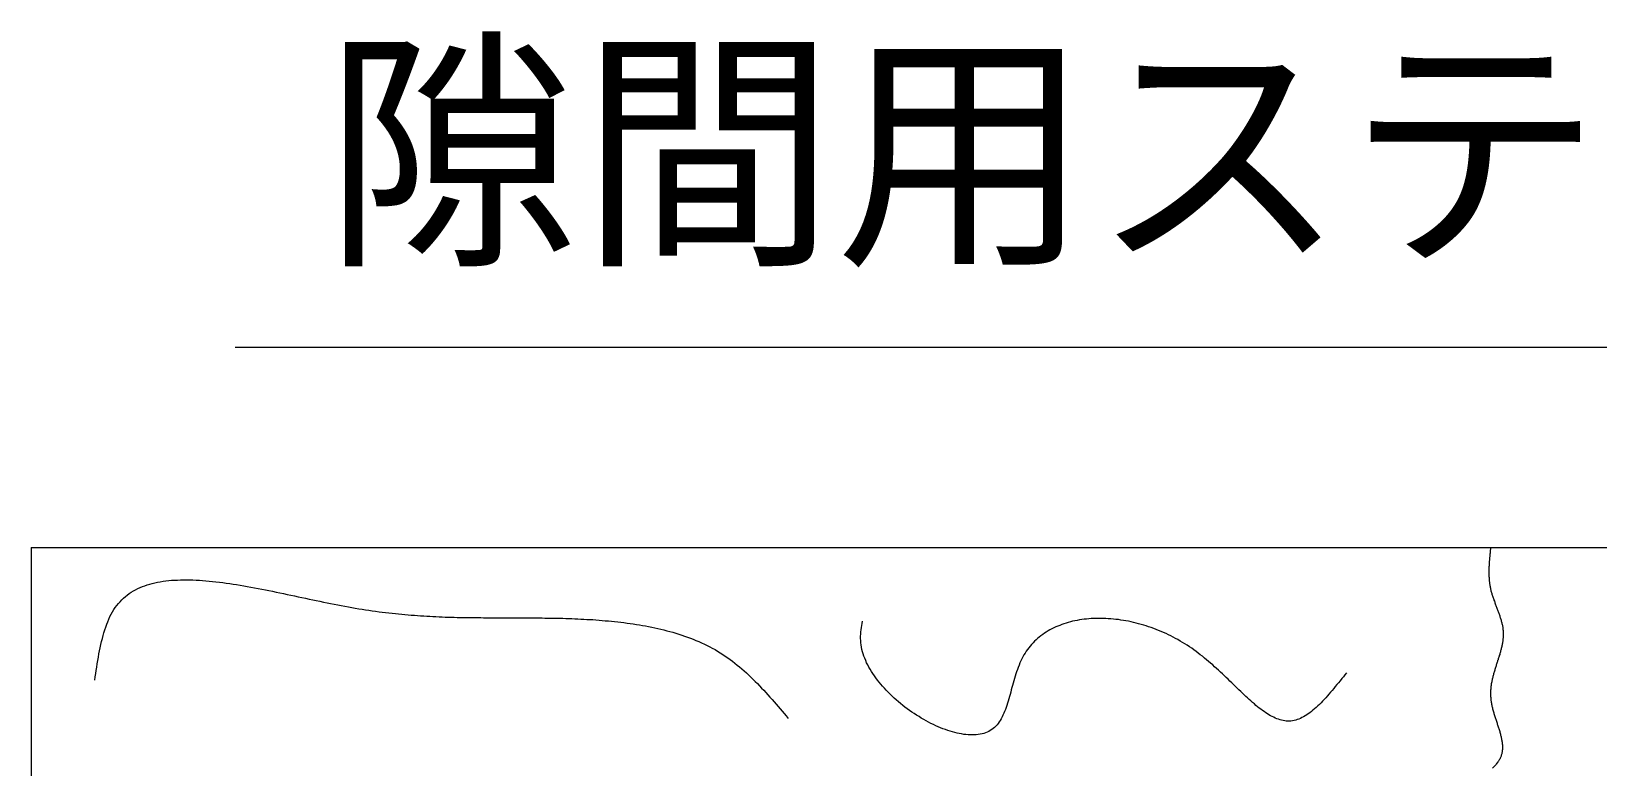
# Model space of a CAD drawing. Extents: x 443 to 1217, y -1921 to -677.
# Drawn here: x 655.26 to 676.18, y -745.69 to -735.86 of the extents above; entities that cross this region are included whole.
import ezdxf
from ezdxf.enums import TextEntityAlignment as Align

# ---------------------------------------------------------------- set-up
doc = ezdxf.new("R2010")
doc.units = 0
doc.header["$MEASUREMENT"] = 0
doc.layers.get('0').update_dxf_attribs({"linetype": 'CONTINUOUS'})
doc.layers.add('1', color=7, linetype='CONTINUOUS')
doc.layers.add('10', color=7, linetype='CONTINUOUS')
doc.styles.add('ｽﾀｲﾙ2', font='MS PGothic.ttf')

msp = doc.modelspace()

# ---------------------------------------------------------------- linework, layer by layer
at = {"color": 7, "linetype": 'Continuous'}
msp.add_line((695.953, -740.084), (657.975, -740.084), dxfattribs=at)
at = {"layer": '1', "color": 2, "linetype": 'Continuous'}
for q in [(655.256, -761.303), (718.33, -742.752)]:
    msp.add_line((655.256, -742.752), q, dxfattribs=at)
at = {"layer": '1', "color": 7}
for p, q in [((674.722, -742.885), (674.72, -742.897)), ((674.723, -742.873), (674.722, -742.885)), ((674.724, -742.861), (674.723, -742.873)), ((674.725, -742.849), (674.724, -742.861)), ((674.726, -742.837), (674.725, -742.849)), ((674.727, -742.825), (674.726, -742.837)), ((674.728, -742.813), (674.727, -742.825)), ((674.73, -742.8), (674.728, -742.813)), ((674.731, -742.788), (674.73, -742.8)), ((674.732, -742.776), (674.731, -742.788)), ((674.734, -742.764), (674.732, -742.776)), ((674.735, -742.752), (674.734, -742.764)), ((674.713, -743.018), (674.712, -743.03)), ((674.712, -743.03), (674.712, -743.042)), ((674.712, -743.042), (674.712, -743.054)), ((674.712, -743.054), (674.712, -743.066)), ((674.712, -743.066), (674.712, -743.078)), ((674.712, -743.078), (674.712, -743.09)), ((674.712, -743.09), (674.712, -743.102)), ((674.714, -742.994), (674.713, -743.006)), ((674.713, -743.006), (674.713, -743.018)), ((674.715, -742.97), (674.714, -742.982)), ((674.714, -742.982), (674.714, -742.994)), ((674.716, -742.946), (674.715, -742.958)), ((674.715, -742.958), (674.715, -742.97)), ((674.717, -742.934), (674.716, -742.946)), ((674.718, -742.922), (674.717, -742.934)), ((674.719, -742.909), (674.718, -742.922)), ((674.72, -742.897), (674.719, -742.909)), ((656.648, -743.314), (656.677, -743.299)), ((656.677, -743.299), (656.708, -743.285)), ((656.708, -743.285), (656.739, -743.272)), ((656.739, -743.272), (656.771, -743.26)), ((656.771, -743.26), (656.804, -743.249)), ((656.804, -743.249), (656.838, -743.238)), ((656.838, -743.238), (656.871, -743.23)), ((656.871, -743.23), (656.906, -743.221)), ((656.906, -743.221), (656.942, -743.213)), ((656.942, -743.213), (656.978, -743.207)), ((656.978, -743.207), (657.015, -743.201)), ((657.015, -743.201), (657.052, -743.196)), ((657.052, -743.196), (657.09, -743.191)), ((657.09, -743.191), (657.128, -743.188)), ((657.128, -743.188), (657.168, -743.185)), ((657.168, -743.185), (657.208, -743.184)), ((657.208, -743.184), (657.247, -743.182)), ((657.247, -743.182), (657.289, -743.182)), ((657.289, -743.182), (657.33, -743.182)), ((657.33, -743.182), (657.372, -743.182)), ((657.372, -743.182), (657.414, -743.183)), ((657.414, -743.183), (657.457, -743.185)), ((657.457, -743.185), (657.499, -743.187)), ((657.499, -743.187), (657.543, -743.19)), ((657.543, -743.19), (657.587, -743.194)), ((657.587, -743.194), (657.631, -743.198)), ((657.631, -743.198), (657.676, -743.202)), ((657.676, -743.202), (657.72, -743.207)), ((657.72, -743.207), (657.766, -743.212)), ((657.766, -743.212), (657.812, -743.219)), ((657.812, -743.219), (657.858, -743.224)), ((657.858, -743.224), (657.904, -743.232)), ((657.904, -743.232), (657.95, -743.238)), ((657.95, -743.238), (657.997, -743.246)), ((657.997, -743.246), (658.045, -743.254)), ((658.045, -743.254), (658.092, -743.261)), ((658.092, -743.261), (658.139, -743.27)), ((658.139, -743.27), (658.187, -743.279)), ((658.187, -743.279), (658.235, -743.287)), ((658.235, -743.287), (658.283, -743.297)), ((658.283, -743.297), (658.331, -743.306)), ((658.331, -743.306), (658.38, -743.316)), ((674.712, -743.102), (674.712, -743.114)), ((674.712, -743.114), (674.713, -743.126)), ((674.713, -743.126), (674.713, -743.138)), ((674.713, -743.138), (674.714, -743.15)), ((674.714, -743.15), (674.714, -743.162)), ((674.714, -743.162), (674.715, -743.174)), ((674.715, -743.174), (674.716, -743.186)), ((674.716, -743.186), (674.717, -743.198)), ((674.717, -743.198), (674.718, -743.21)), ((674.718, -743.21), (674.72, -743.222)), ((674.72, -743.222), (674.722, -743.234)), ((674.722, -743.234), (674.724, -743.245)), ((674.724, -743.245), (674.725, -743.257)), ((674.725, -743.257), (674.727, -743.269)), ((674.727, -743.269), (674.729, -743.281)), ((674.729, -743.281), (674.732, -743.293)), ((674.732, -743.293), (674.735, -743.304)), ((674.735, -743.304), (674.737, -743.316)), ((656.397, -743.523), (656.418, -743.497)), ((656.418, -743.497), (656.44, -743.473)), ((656.44, -743.473), (656.463, -743.449)), ((656.463, -743.449), (656.487, -743.426)), ((656.487, -743.426), (656.512, -743.405)), ((656.512, -743.405), (656.537, -743.384)), ((656.537, -743.384), (656.564, -743.365)), ((656.564, -743.365), (656.591, -743.347)), ((656.591, -743.347), (656.618, -743.33)), ((656.618, -743.33), (656.648, -743.314)), ((658.38, -743.316), (658.428, -743.326)), ((658.428, -743.326), (658.477, -743.335)), ((658.477, -743.335), (658.525, -743.345)), ((658.525, -743.345), (658.574, -743.355)), ((658.574, -743.355), (658.622, -743.366)), ((658.622, -743.366), (658.671, -743.376)), ((658.671, -743.376), (658.72, -743.387)), ((658.72, -743.387), (658.769, -743.396)), ((658.769, -743.396), (658.817, -743.407)), ((658.817, -743.407), (658.866, -743.417)), ((658.866, -743.417), (658.915, -743.428)), ((658.915, -743.428), (658.963, -743.438)), ((658.963, -743.438), (659.012, -743.449)), ((659.012, -743.449), (659.06, -743.458)), ((659.06, -743.458), (659.108, -743.468)), ((659.108, -743.468), (659.156, -743.479)), ((659.156, -743.479), (659.204, -743.489)), ((659.204, -743.489), (659.251, -743.498)), ((659.251, -743.498), (659.299, -743.508)), ((659.299, -743.508), (659.347, -743.517)), ((659.347, -743.517), (659.394, -743.526)), ((674.737, -743.316), (674.74, -743.328)), ((674.74, -743.328), (674.743, -743.34)), ((674.743, -743.34), (674.747, -743.351)), ((674.747, -743.351), (674.75, -743.363)), ((674.75, -743.363), (674.753, -743.375)), ((674.753, -743.375), (674.756, -743.387)), ((674.756, -743.387), (674.761, -743.397)), ((674.761, -743.397), (674.764, -743.409)), ((674.764, -743.409), (674.768, -743.421)), ((674.768, -743.421), (674.772, -743.432)), ((674.772, -743.432), (674.776, -743.444)), ((674.776, -743.444), (674.78, -743.455)), ((674.78, -743.455), (674.785, -743.467)), ((674.785, -743.467), (674.789, -743.479)), ((674.789, -743.479), (674.792, -743.49)), ((674.792, -743.49), (674.797, -743.502)), ((674.797, -743.502), (674.801, -743.513)), ((674.801, -743.513), (674.805, -743.525)), ((656.276, -743.74), (656.29, -743.705)), ((656.29, -743.705), (656.306, -743.672)), ((656.306, -743.672), (656.322, -743.639)), ((656.322, -743.639), (656.339, -743.609)), ((656.339, -743.609), (656.358, -743.579)), ((656.358, -743.579), (656.377, -743.55)), ((656.377, -743.55), (656.397, -743.523)), ((659.394, -743.526), (659.441, -743.535)), ((659.441, -743.535), (659.488, -743.543)), ((659.488, -743.543), (659.534, -743.551)), ((659.534, -743.551), (659.581, -743.56)), ((659.581, -743.56), (659.626, -743.567)), ((659.626, -743.567), (659.672, -743.574)), ((659.672, -743.574), (659.717, -743.582)), ((659.717, -743.582), (659.763, -743.588)), ((659.763, -743.588), (659.807, -743.595)), ((659.807, -743.595), (659.852, -743.6)), ((659.852, -743.6), (659.897, -743.607)), ((659.897, -743.607), (659.94, -743.612)), ((659.94, -743.612), (659.984, -743.618)), ((659.984, -743.618), (660.027, -743.622)), ((660.027, -743.622), (660.071, -743.627)), ((660.071, -743.627), (660.115, -743.632)), ((660.115, -743.632), (660.157, -743.636)), ((660.157, -743.636), (660.2, -743.64)), ((660.2, -743.64), (660.242, -743.644)), ((660.242, -743.644), (660.285, -743.648)), ((660.285, -743.648), (660.327, -743.651)), ((660.327, -743.651), (660.369, -743.655)), ((660.369, -743.655), (660.41, -743.658)), ((660.41, -743.658), (660.452, -743.66)), ((660.452, -743.66), (660.494, -743.663)), ((660.494, -743.663), (660.534, -743.666)), ((660.534, -743.666), (660.576, -743.668)), ((660.576, -743.668), (660.617, -743.67)), ((660.617, -743.67), (660.657, -743.672)), ((660.657, -743.672), (660.698, -743.674)), ((660.698, -743.674), (660.738, -743.675)), ((660.738, -743.675), (660.778, -743.678)), ((660.778, -743.678), (660.819, -743.679)), ((660.819, -743.679), (660.859, -743.68)), ((660.859, -743.68), (660.899, -743.681)), ((660.899, -743.681), (660.939, -743.682)), ((660.939, -743.682), (660.979, -743.683)), ((660.979, -743.683), (661.018, -743.684)), ((661.018, -743.684), (661.058, -743.684)), ((661.058, -743.684), (661.098, -743.685)), ((661.098, -743.685), (661.137, -743.685)), ((661.137, -743.685), (661.176, -743.686)), ((661.176, -743.686), (661.215, -743.686)), ((661.215, -743.686), (661.255, -743.686)), ((661.255, -743.686), (661.294, -743.687)), ((661.294, -743.687), (661.333, -743.687)), ((661.333, -743.687), (661.372, -743.687)), ((661.372, -743.687), (661.41, -743.687)), ((661.41, -743.687), (661.45, -743.687)), ((661.45, -743.687), (661.489, -743.687)), ((661.489, -743.687), (661.528, -743.687)), ((661.528, -743.687), (661.566, -743.687)), ((661.566, -743.687), (661.605, -743.687)), ((661.605, -743.687), (661.645, -743.687)), ((661.645, -743.687), (661.683, -743.687)), ((661.683, -743.687), (661.722, -743.688)), ((661.722, -743.688), (661.761, -743.688)), ((661.761, -743.688), (661.799, -743.688)), ((661.799, -743.688), (661.839, -743.688)), ((661.839, -743.688), (661.878, -743.688)), ((661.878, -743.688), (661.917, -743.688)), ((661.917, -743.688), (661.955, -743.688)), ((661.955, -743.688), (661.995, -743.69)), ((661.995, -743.69), (662.034, -743.69)), ((662.034, -743.69), (662.073, -743.69)), ((662.073, -743.69), (662.112, -743.691)), ((662.112, -743.691), (662.151, -743.691)), ((662.151, -743.691), (662.191, -743.692)), ((662.191, -743.692), (662.23, -743.693)), ((662.23, -743.693), (662.27, -743.693)), ((662.27, -743.693), (662.31, -743.694)), ((662.31, -743.694), (662.349, -743.695)), ((662.349, -743.695), (662.389, -743.696)), ((662.389, -743.696), (662.428, -743.698)), ((662.428, -743.698), (662.469, -743.699)), ((662.469, -743.699), (662.509, -743.702)), ((662.509, -743.702), (662.549, -743.703)), ((662.549, -743.703), (662.59, -743.705)), ((662.59, -743.705), (662.63, -743.707)), ((662.63, -743.707), (662.67, -743.709)), ((662.67, -743.709), (662.712, -743.711)), ((662.712, -743.711), (662.752, -743.713)), ((662.752, -743.713), (662.793, -743.717)), ((662.793, -743.717), (662.835, -743.72)), ((662.835, -743.72), (662.876, -743.723)), ((662.876, -743.723), (662.918, -743.727)), ((662.918, -743.727), (662.959, -743.73)), ((669.217, -743.722), (669.186, -743.729)), ((669.247, -743.717), (669.217, -743.722)), ((669.278, -743.712), (669.247, -743.717)), ((669.308, -743.708), (669.278, -743.712)), ((669.34, -743.705), (669.308, -743.708)), ((669.372, -743.702), (669.34, -743.705)), ((669.404, -743.699), (669.372, -743.702)), ((669.436, -743.698), (669.404, -743.699)), ((669.469, -743.696), (669.436, -743.698)), ((669.5, -743.696), (669.469, -743.696)), ((669.533, -743.696), (669.5, -743.696)), ((669.567, -743.697), (669.533, -743.696)), ((669.599, -743.698), (669.567, -743.697)), ((669.632, -743.7), (669.599, -743.698)), ((669.666, -743.703), (669.632, -743.7)), ((669.7, -743.706), (669.666, -743.703)), ((669.732, -743.709), (669.7, -743.706)), ((669.766, -743.713), (669.732, -743.709)), ((669.8, -743.718), (669.766, -743.713)), ((669.834, -743.723), (669.8, -743.718)), ((669.867, -743.729), (669.834, -743.723)), ((674.805, -743.525), (674.81, -743.536)), ((674.81, -743.536), (674.814, -743.548)), ((674.814, -743.548), (674.819, -743.559)), ((674.819, -743.559), (674.823, -743.571)), ((674.823, -743.571), (674.827, -743.582)), ((674.827, -743.582), (674.832, -743.594)), ((674.832, -743.594), (674.836, -743.605)), ((674.836, -743.605), (674.84, -743.616)), ((674.84, -743.616), (674.845, -743.627)), ((674.845, -743.627), (674.849, -743.639)), ((674.849, -743.639), (674.852, -743.65)), ((674.852, -743.65), (674.857, -743.662)), ((674.857, -743.662), (674.86, -743.673)), ((674.86, -743.673), (674.864, -743.685)), ((674.864, -743.685), (674.868, -743.696)), ((674.868, -743.696), (674.871, -743.708)), ((674.871, -743.708), (674.874, -743.719)), ((674.874, -743.719), (674.877, -743.731)), ((656.204, -743.964), (656.214, -743.925)), ((656.214, -743.925), (656.225, -743.887)), ((656.225, -743.887), (656.237, -743.849)), ((656.237, -743.849), (656.249, -743.812)), ((656.249, -743.812), (656.262, -743.775)), ((656.262, -743.775), (656.276, -743.74)), ((662.959, -743.73), (663, -743.734)), ((663, -743.734), (663.042, -743.739)), ((663.042, -743.739), (663.083, -743.743)), ((663.083, -743.743), (663.125, -743.747)), ((663.125, -743.747), (663.166, -743.753)), ((663.166, -743.753), (663.208, -743.758)), ((663.208, -743.758), (663.249, -743.764)), ((663.249, -743.764), (663.29, -743.769)), ((663.29, -743.769), (663.332, -743.776)), ((663.332, -743.776), (663.373, -743.782)), ((663.373, -743.782), (663.415, -743.79)), ((663.415, -743.79), (663.455, -743.796)), ((663.455, -743.796), (663.496, -743.804)), ((663.496, -743.804), (663.538, -743.813)), ((663.538, -743.813), (663.578, -743.821)), ((663.578, -743.821), (663.618, -743.83)), ((663.618, -743.83), (663.66, -743.84)), ((663.66, -743.84), (663.7, -743.85)), ((663.7, -743.85), (663.739, -743.86)), ((663.739, -743.86), (663.78, -743.87)), ((663.78, -743.87), (663.819, -743.881)), ((663.819, -743.881), (663.859, -743.893)), ((663.859, -743.893), (663.898, -743.905)), ((663.898, -743.905), (663.938, -743.918)), ((663.938, -743.918), (663.976, -743.931)), ((663.976, -743.931), (664.015, -743.945)), ((666.326, -743.935), (666.328, -743.905)), ((666.326, -743.964), (666.326, -743.935)), ((666.328, -743.905), (666.33, -743.877)), ((666.33, -743.877), (666.333, -743.849)), ((666.333, -743.849), (666.338, -743.819)), ((666.338, -743.819), (666.342, -743.791)), ((666.342, -743.791), (666.346, -743.763)), ((666.346, -743.763), (666.352, -743.734)), ((668.733, -743.928), (668.71, -743.946)), ((668.756, -743.911), (668.733, -743.928)), ((668.779, -743.894), (668.756, -743.911)), ((668.803, -743.879), (668.779, -743.894)), ((668.828, -743.864), (668.803, -743.879)), ((668.853, -743.85), (668.828, -743.864)), ((668.878, -743.837), (668.853, -743.85)), ((668.904, -743.824), (668.878, -743.837)), ((668.93, -743.81), (668.904, -743.824)), ((668.957, -743.8), (668.93, -743.81)), ((668.985, -743.789), (668.957, -743.8)), ((669.012, -743.778), (668.985, -743.789)), ((669.04, -743.768), (669.012, -743.778)), ((669.069, -743.759), (669.04, -743.768)), ((669.097, -743.751), (669.069, -743.759)), ((669.126, -743.743), (669.097, -743.751)), ((669.156, -743.735), (669.126, -743.743)), ((669.186, -743.729), (669.156, -743.735)), ((669.901, -743.735), (669.867, -743.729)), ((669.935, -743.743), (669.901, -743.735)), ((669.969, -743.751), (669.935, -743.743)), ((670.003, -743.758), (669.969, -743.751)), ((670.036, -743.767), (670.003, -743.758)), ((670.07, -743.777), (670.036, -743.767)), ((670.104, -743.787), (670.07, -743.777)), ((670.138, -743.796), (670.104, -743.787)), ((670.17, -743.807), (670.138, -743.796)), ((670.204, -743.819), (670.17, -743.807)), ((670.238, -743.831), (670.204, -743.819)), ((670.271, -743.843), (670.238, -743.831)), ((670.303, -743.856), (670.271, -743.843)), ((670.337, -743.87), (670.303, -743.856)), ((670.37, -743.885), (670.337, -743.87)), ((670.403, -743.899), (670.37, -743.885)), ((670.434, -743.914), (670.403, -743.899)), ((670.467, -743.929), (670.434, -743.914)), ((670.498, -743.946), (670.467, -743.929)), ((674.877, -743.731), (674.881, -743.742)), ((674.881, -743.742), (674.884, -743.754)), ((674.884, -743.754), (674.886, -743.765)), ((674.886, -743.765), (674.889, -743.777)), ((674.889, -743.777), (674.892, -743.788)), ((674.892, -743.788), (674.894, -743.798)), ((674.894, -743.798), (674.896, -743.81)), ((674.896, -743.81), (674.897, -743.821)), ((674.897, -743.821), (674.899, -743.833)), ((674.899, -743.833), (674.9, -743.844)), ((674.9, -743.844), (674.901, -743.856)), ((674.901, -743.856), (674.902, -743.867)), ((674.902, -743.867), (674.904, -743.879)), ((674.904, -743.925), (674.902, -743.936)), ((674.902, -743.936), (674.902, -743.947)), ((674.904, -743.879), (674.904, -743.89)), ((674.904, -743.89), (674.904, -743.902)), ((674.904, -743.902), (674.904, -743.913)), ((674.904, -743.913), (674.904, -743.925)), ((656.159, -744.171), (656.167, -744.129)), ((656.167, -744.129), (656.176, -744.087)), ((656.176, -744.087), (656.185, -744.046)), ((656.185, -744.046), (656.195, -744.004)), ((656.195, -744.004), (656.204, -743.964)), ((664.015, -743.945), (664.053, -743.959)), ((664.053, -743.959), (664.09, -743.974)), ((664.09, -743.974), (664.128, -743.989)), ((664.128, -743.989), (664.165, -744.006)), ((664.165, -744.006), (664.203, -744.022)), ((664.203, -744.022), (664.24, -744.039)), ((664.24, -744.039), (664.276, -744.057)), ((664.276, -744.057), (664.312, -744.075)), ((664.312, -744.075), (664.346, -744.094)), ((664.346, -744.094), (664.382, -744.113)), ((664.382, -744.113), (664.416, -744.133)), ((664.416, -744.133), (664.451, -744.155)), ((666.327, -743.992), (666.326, -743.964)), ((666.329, -744.022), (666.327, -743.992)), ((666.332, -744.051), (666.329, -744.022)), ((666.336, -744.081), (666.332, -744.051)), ((666.343, -744.11), (666.336, -744.081)), ((666.351, -744.14), (666.343, -744.11)), ((666.359, -744.169), (666.351, -744.14)), ((668.537, -744.134), (668.522, -744.159)), ((668.554, -744.111), (668.537, -744.134)), ((668.572, -744.087), (668.554, -744.111)), ((668.589, -744.066), (668.572, -744.087)), ((668.608, -744.044), (668.589, -744.066)), ((668.627, -744.023), (668.608, -744.044)), ((668.647, -744.002), (668.627, -744.023)), ((668.668, -743.983), (668.647, -744.002)), ((668.688, -743.964), (668.668, -743.983)), ((668.71, -743.946), (668.688, -743.964)), ((670.53, -743.963), (670.498, -743.946)), ((670.562, -743.979), (670.53, -743.963)), ((670.593, -743.998), (670.562, -743.979)), ((670.624, -744.016), (670.593, -743.998)), ((670.654, -744.035), (670.624, -744.016)), ((670.685, -744.055), (670.654, -744.035)), ((670.714, -744.074), (670.685, -744.055)), ((670.745, -744.094), (670.714, -744.074)), ((670.774, -744.115), (670.745, -744.094)), ((670.803, -744.136), (670.774, -744.115)), ((670.832, -744.158), (670.803, -744.136)), ((674.865, -744.143), (674.862, -744.154)), ((674.869, -744.131), (674.865, -744.143)), ((674.872, -744.119), (674.869, -744.131)), ((674.874, -744.108), (674.872, -744.119)), ((674.877, -744.096), (674.874, -744.108)), ((674.88, -744.085), (674.877, -744.096)), ((674.883, -744.073), (674.88, -744.085)), ((674.885, -744.062), (674.883, -744.073)), ((674.887, -744.05), (674.885, -744.062)), ((674.889, -744.039), (674.887, -744.05)), ((674.892, -744.027), (674.889, -744.039)), ((674.894, -744.015), (674.892, -744.027)), ((674.896, -744.004), (674.894, -744.015)), ((674.897, -743.992), (674.896, -744.004)), ((674.899, -743.982), (674.897, -743.992)), ((674.9, -743.97), (674.899, -743.982)), ((674.901, -743.959), (674.9, -743.97)), ((674.902, -743.947), (674.901, -743.959)), ((656.123, -744.389), (656.129, -744.346)), ((656.129, -744.346), (656.136, -744.301)), ((656.136, -744.301), (656.143, -744.257)), ((656.143, -744.257), (656.151, -744.215)), ((656.151, -744.215), (656.159, -744.171)), ((664.451, -744.155), (664.485, -744.176)), ((664.485, -744.176), (664.517, -744.198)), ((664.517, -744.198), (664.551, -744.221)), ((664.551, -744.221), (664.583, -744.244)), ((664.583, -744.244), (664.616, -744.268)), ((664.616, -744.268), (664.647, -744.293)), ((664.647, -744.293), (664.679, -744.318)), ((664.679, -744.318), (664.709, -744.343)), ((664.709, -744.343), (664.74, -744.37)), ((666.369, -744.198), (666.359, -744.169)), ((666.38, -744.228), (666.369, -744.198)), ((666.393, -744.257), (666.38, -744.228)), ((666.406, -744.287), (666.393, -744.257)), ((666.42, -744.316), (666.406, -744.287)), ((666.437, -744.346), (666.42, -744.316)), ((666.453, -744.375), (666.437, -744.346)), ((668.429, -744.349), (668.419, -744.377)), ((668.441, -744.319), (668.429, -744.349)), ((668.453, -744.291), (668.441, -744.319)), ((668.465, -744.264), (668.453, -744.291)), ((668.478, -744.237), (668.465, -744.264)), ((668.492, -744.209), (668.478, -744.237)), ((668.506, -744.184), (668.492, -744.209)), ((668.522, -744.159), (668.506, -744.184)), ((670.86, -744.18), (670.832, -744.158)), ((670.889, -744.202), (670.86, -744.18)), ((670.916, -744.225), (670.889, -744.202)), ((670.943, -744.248), (670.916, -744.225)), ((670.97, -744.27), (670.943, -744.248)), ((670.998, -744.293), (670.97, -744.27)), ((671.025, -744.317), (670.998, -744.293)), ((671.051, -744.341), (671.025, -744.317)), ((671.077, -744.364), (671.051, -744.341)), ((674.8, -744.352), (674.796, -744.364)), ((674.803, -744.341), (674.8, -744.352)), ((674.808, -744.329), (674.803, -744.341)), ((674.811, -744.317), (674.808, -744.329)), ((674.814, -744.305), (674.811, -744.317)), ((674.819, -744.293), (674.814, -744.305)), ((674.822, -744.282), (674.819, -744.293)), ((674.826, -744.27), (674.822, -744.282)), ((674.829, -744.258), (674.826, -744.27)), ((674.834, -744.248), (674.829, -744.258)), ((674.837, -744.236), (674.834, -744.248)), ((674.84, -744.224), (674.837, -744.236)), ((674.845, -744.212), (674.84, -744.224)), ((674.848, -744.201), (674.845, -744.212)), ((674.851, -744.189), (674.848, -744.201)), ((674.856, -744.178), (674.851, -744.189)), ((674.859, -744.166), (674.856, -744.178)), ((674.862, -744.154), (674.859, -744.166)), ((656.102, -744.522), (656.108, -744.477)), ((656.108, -744.477), (656.115, -744.433)), ((656.115, -744.433), (656.123, -744.389)), ((664.74, -744.37), (664.77, -744.397)), ((664.77, -744.397), (664.801, -744.424)), ((664.801, -744.424), (664.83, -744.451)), ((664.83, -744.451), (664.86, -744.48)), ((664.86, -744.48), (664.889, -744.508)), ((664.889, -744.508), (664.919, -744.536)), ((664.919, -744.536), (664.947, -744.566)), ((666.47, -744.403), (666.453, -744.375)), ((666.489, -744.433), (666.47, -744.403)), ((666.509, -744.461), (666.489, -744.433)), ((666.528, -744.489), (666.509, -744.461)), ((666.55, -744.518), (666.528, -744.489)), ((666.572, -744.546), (666.55, -744.518)), ((666.595, -744.573), (666.572, -744.546)), ((668.362, -744.558), (668.354, -744.59)), ((668.371, -744.528), (668.362, -744.558)), ((668.38, -744.497), (668.371, -744.528)), ((668.39, -744.468), (668.38, -744.497)), ((668.398, -744.437), (668.39, -744.468)), ((668.408, -744.408), (668.398, -744.437)), ((668.419, -744.377), (668.408, -744.408)), ((671.103, -744.388), (671.077, -744.364)), ((671.129, -744.412), (671.103, -744.388)), ((671.155, -744.436), (671.129, -744.412)), ((671.18, -744.46), (671.155, -744.436)), ((671.205, -744.484), (671.18, -744.46)), ((671.23, -744.508), (671.205, -744.484)), ((671.255, -744.532), (671.23, -744.508)), ((671.279, -744.555), (671.255, -744.532)), ((671.303, -744.579), (671.279, -744.555)), ((672.704, -744.554), (672.684, -744.58)), ((672.726, -744.528), (672.704, -744.554)), ((672.748, -744.5), (672.726, -744.528)), ((672.769, -744.474), (672.748, -744.5)), ((672.79, -744.447), (672.769, -744.474)), ((672.811, -744.421), (672.79, -744.447)), ((674.747, -744.556), (674.744, -744.568)), ((674.749, -744.544), (674.747, -744.556)), ((674.752, -744.531), (674.749, -744.544)), ((674.754, -744.519), (674.752, -744.531)), ((674.756, -744.507), (674.754, -744.519)), ((674.76, -744.495), (674.756, -744.507)), ((674.763, -744.483), (674.76, -744.495)), ((674.765, -744.471), (674.763, -744.483)), ((674.768, -744.459), (674.765, -744.471)), ((674.772, -744.447), (674.768, -744.459)), ((674.775, -744.435), (674.772, -744.447)), ((674.778, -744.424), (674.775, -744.435)), ((674.781, -744.412), (674.778, -744.424)), ((674.785, -744.4), (674.781, -744.412)), ((674.789, -744.388), (674.785, -744.4)), ((674.792, -744.376), (674.789, -744.388)), ((674.796, -744.364), (674.792, -744.376)), ((664.947, -744.566), (664.975, -744.595)), ((664.975, -744.595), (665.004, -744.625)), ((665.004, -744.625), (665.032, -744.655)), ((665.032, -744.655), (665.059, -744.686)), ((665.059, -744.686), (665.087, -744.716)), ((665.087, -744.716), (665.115, -744.747)), ((665.115, -744.747), (665.143, -744.778)), ((666.619, -744.601), (666.595, -744.573)), ((666.643, -744.628), (666.619, -744.601)), ((666.668, -744.655), (666.643, -744.628)), ((666.693, -744.681), (666.668, -744.655)), ((666.72, -744.707), (666.693, -744.681)), ((666.746, -744.734), (666.72, -744.707)), ((666.773, -744.759), (666.746, -744.734)), ((666.802, -744.784), (666.773, -744.759)), ((668.305, -744.77), (668.296, -744.799)), ((668.312, -744.74), (668.305, -744.77)), ((668.321, -744.711), (668.312, -744.74)), ((668.33, -744.68), (668.321, -744.711)), ((668.337, -744.651), (668.33, -744.68)), ((668.346, -744.62), (668.337, -744.651)), ((668.354, -744.59), (668.346, -744.62)), ((671.327, -744.602), (671.303, -744.579)), ((671.351, -744.625), (671.327, -744.602)), ((671.375, -744.647), (671.351, -744.625)), ((671.399, -744.67), (671.375, -744.647)), ((671.422, -744.692), (671.399, -744.67)), ((671.444, -744.715), (671.422, -744.692)), ((671.467, -744.736), (671.444, -744.715)), ((671.49, -744.758), (671.467, -744.736)), ((671.513, -744.778), (671.49, -744.758)), ((672.534, -744.754), (672.514, -744.777)), ((672.556, -744.73), (672.534, -744.754)), ((672.577, -744.706), (672.556, -744.73)), ((672.599, -744.681), (672.577, -744.706)), ((672.619, -744.656), (672.599, -744.681)), ((672.641, -744.631), (672.619, -744.656)), ((672.662, -744.606), (672.641, -744.631)), ((672.684, -744.58), (672.662, -744.606)), ((674.735, -744.665), (674.734, -744.678)), ((674.734, -744.678), (674.734, -744.69)), ((674.734, -744.69), (674.734, -744.702)), ((674.734, -744.702), (674.734, -744.715)), ((674.734, -744.715), (674.734, -744.727)), ((674.734, -744.727), (674.735, -744.74)), ((674.736, -744.641), (674.735, -744.653)), ((674.735, -744.653), (674.735, -744.665)), ((674.735, -744.74), (674.736, -744.752)), ((674.737, -744.629), (674.736, -744.641)), ((674.736, -744.752), (674.737, -744.765)), ((674.738, -744.616), (674.737, -744.629)), ((674.737, -744.765), (674.738, -744.777)), ((674.74, -744.604), (674.738, -744.616)), ((674.741, -744.592), (674.74, -744.604)), ((674.743, -744.58), (674.741, -744.592)), ((674.744, -744.568), (674.743, -744.58)), ((665.143, -744.778), (665.17, -744.809)), ((665.17, -744.809), (665.198, -744.84)), ((665.198, -744.84), (665.225, -744.872)), ((665.225, -744.872), (665.252, -744.904)), ((665.252, -744.904), (665.278, -744.935)), ((665.278, -744.935), (665.305, -744.967)), ((665.305, -744.967), (665.333, -744.998)), ((666.83, -744.809), (666.802, -744.784)), ((666.86, -744.833), (666.83, -744.809)), ((666.889, -744.857), (666.86, -744.833)), ((666.918, -744.88), (666.889, -744.857)), ((666.949, -744.902), (666.918, -744.88)), ((666.979, -744.924), (666.949, -744.902)), ((667.01, -744.946), (666.979, -744.924)), ((667.042, -744.967), (667.01, -744.946)), ((667.073, -744.987), (667.042, -744.967)), ((668.238, -744.962), (668.226, -744.987)), ((668.248, -744.937), (668.238, -744.962)), ((668.259, -744.911), (668.248, -744.937)), ((668.269, -744.884), (668.259, -744.911)), ((668.277, -744.856), (668.269, -744.884)), ((668.287, -744.827), (668.277, -744.856)), ((668.296, -744.799), (668.287, -744.827)), ((671.536, -744.798), (671.513, -744.778)), ((671.558, -744.817), (671.536, -744.798)), ((671.581, -744.837), (671.558, -744.817)), ((671.602, -744.856), (671.581, -744.837)), ((671.624, -744.874), (671.602, -744.856)), ((671.646, -744.892), (671.624, -744.874)), ((671.669, -744.908), (671.646, -744.892)), ((671.69, -744.924), (671.669, -744.908)), ((671.711, -744.94), (671.69, -744.924)), ((671.733, -744.955), (671.711, -744.94)), ((671.755, -744.968), (671.733, -744.955)), ((671.776, -744.981), (671.755, -744.968)), ((671.798, -744.994), (671.776, -744.981)), ((672.301, -744.969), (672.28, -744.983)), ((672.323, -744.954), (672.301, -744.969)), ((672.344, -744.937), (672.323, -744.954)), ((672.364, -744.92), (672.344, -744.937)), ((672.386, -744.901), (672.364, -744.92)), ((672.407, -744.883), (672.386, -744.901)), ((672.429, -744.863), (672.407, -744.883)), ((672.449, -744.843), (672.429, -744.863)), ((672.471, -744.821), (672.449, -744.843)), ((672.492, -744.799), (672.471, -744.821)), ((672.514, -744.777), (672.492, -744.799)), ((674.738, -744.777), (674.739, -744.79)), ((674.739, -744.79), (674.741, -744.802)), ((674.741, -744.802), (674.743, -744.815)), ((674.743, -744.815), (674.746, -744.827)), ((674.746, -744.827), (674.748, -744.84)), ((674.748, -744.84), (674.751, -744.852)), ((674.751, -744.852), (674.753, -744.865)), ((674.753, -744.865), (674.756, -744.877)), ((674.756, -744.877), (674.759, -744.891)), ((674.759, -744.891), (674.762, -744.904)), ((674.762, -744.904), (674.765, -744.916)), ((674.765, -744.916), (674.769, -744.929)), ((674.769, -744.929), (674.773, -744.942)), ((674.773, -744.942), (674.776, -744.954)), ((674.776, -744.954), (674.78, -744.967)), ((674.78, -744.967), (674.784, -744.979)), ((674.784, -744.979), (674.788, -744.992)), ((665.333, -744.998), (665.36, -745.03)), ((667.105, -745.007), (667.073, -744.987)), ((667.136, -745.027), (667.105, -745.007)), ((667.168, -745.045), (667.136, -745.027)), ((667.201, -745.064), (667.168, -745.045)), ((667.232, -745.08), (667.201, -745.064)), ((667.265, -745.098), (667.232, -745.08)), ((667.297, -745.113), (667.265, -745.098)), ((667.329, -745.128), (667.297, -745.113)), ((667.361, -745.142), (667.329, -745.128)), ((667.394, -745.155), (667.361, -745.142)), ((667.425, -745.168), (667.394, -745.155)), ((667.457, -745.18), (667.425, -745.168)), ((667.488, -745.191), (667.457, -745.18)), ((667.52, -745.201), (667.488, -745.191)), ((668.077, -745.18), (668.057, -745.192)), ((668.095, -745.166), (668.077, -745.18)), ((668.114, -745.151), (668.095, -745.166)), ((668.13, -745.135), (668.114, -745.151)), ((668.147, -745.117), (668.13, -745.135)), ((668.162, -745.098), (668.147, -745.117)), ((668.176, -745.078), (668.162, -745.098)), ((668.19, -745.057), (668.176, -745.078)), ((668.202, -745.034), (668.19, -745.057)), ((668.215, -745.011), (668.202, -745.034)), ((668.226, -744.987), (668.215, -745.011)), ((671.818, -745.005), (671.798, -744.994)), ((671.84, -745.016), (671.818, -745.005)), ((671.861, -745.026), (671.84, -745.016)), ((671.881, -745.034), (671.861, -745.026)), ((671.903, -745.042), (671.881, -745.034)), ((671.924, -745.049), (671.903, -745.042)), ((671.945, -745.054), (671.924, -745.049)), ((671.965, -745.059), (671.945, -745.054)), ((671.987, -745.063), (671.965, -745.059)), ((672.008, -745.065), (671.987, -745.063)), ((672.029, -745.066), (672.008, -745.065)), ((672.049, -745.066), (672.029, -745.066)), ((672.07, -745.065), (672.049, -745.066)), ((672.091, -745.063), (672.07, -745.065)), ((672.112, -745.058), (672.091, -745.063)), ((672.133, -745.054), (672.112, -745.058)), ((672.154, -745.047), (672.133, -745.054)), ((672.175, -745.04), (672.154, -745.047)), ((672.196, -745.031), (672.175, -745.04)), ((672.217, -745.02), (672.196, -745.031)), ((672.238, -745.009), (672.217, -745.02)), ((672.259, -744.997), (672.238, -745.009)), ((672.28, -744.983), (672.259, -744.997)), ((674.788, -744.992), (674.791, -745.005)), ((674.791, -745.005), (674.796, -745.017)), ((674.796, -745.017), (674.8, -745.03)), ((674.8, -745.03), (674.804, -745.042)), ((674.804, -745.042), (674.808, -745.055)), ((674.808, -745.055), (674.812, -745.067)), ((674.812, -745.067), (674.816, -745.08)), ((674.816, -745.08), (674.821, -745.092)), ((674.821, -745.092), (674.824, -745.105)), ((674.824, -745.105), (674.828, -745.117)), ((674.828, -745.117), (674.833, -745.13)), ((674.833, -745.13), (674.836, -745.142)), ((674.836, -745.142), (674.84, -745.154)), ((674.84, -745.154), (674.845, -745.167)), ((674.845, -745.167), (674.848, -745.179)), ((674.848, -745.179), (674.852, -745.191)), ((674.852, -745.191), (674.856, -745.203)), ((667.552, -745.211), (667.52, -745.201)), ((667.582, -745.219), (667.552, -745.211)), ((667.613, -745.226), (667.582, -745.219)), ((667.643, -745.233), (667.613, -745.226)), ((667.674, -745.238), (667.643, -745.233)), ((667.703, -745.244), (667.674, -745.238)), ((667.732, -745.247), (667.703, -745.244)), ((667.761, -745.249), (667.732, -745.247)), ((667.789, -745.25), (667.761, -745.249)), ((667.816, -745.251), (667.789, -745.25)), ((667.844, -745.25), (667.816, -745.251)), ((667.87, -745.249), (667.844, -745.25)), ((667.896, -745.246), (667.87, -745.249)), ((667.921, -745.241), (667.896, -745.246)), ((667.946, -745.237), (667.921, -745.241)), ((667.97, -745.231), (667.946, -745.237)), ((667.993, -745.223), (667.97, -745.231)), ((668.015, -745.214), (667.993, -745.223)), ((668.037, -745.204), (668.015, -745.214)), ((668.057, -745.192), (668.037, -745.204)), ((674.856, -745.203), (674.859, -745.215)), ((674.859, -745.215), (674.862, -745.228)), ((674.862, -745.228), (674.865, -745.24)), ((674.865, -745.24), (674.869, -745.252)), ((674.869, -745.252), (674.872, -745.264)), ((674.872, -745.264), (674.874, -745.276)), ((674.874, -745.276), (674.877, -745.288)), ((674.877, -745.288), (674.88, -745.299)), ((674.88, -745.299), (674.882, -745.311)), ((674.882, -745.311), (674.884, -745.323)), ((674.884, -745.323), (674.886, -745.335)), ((674.886, -745.335), (674.887, -745.346)), ((674.887, -745.346), (674.889, -745.358)), ((674.889, -745.358), (674.89, -745.369)), ((674.89, -745.369), (674.892, -745.381)), ((674.892, -745.381), (674.893, -745.392)), ((674.893, -745.392), (674.893, -745.404)), ((674.839, -745.601), (674.833, -745.611)), ((674.846, -745.591), (674.839, -745.601)), ((674.851, -745.583), (674.846, -745.591)), ((674.857, -745.573), (674.851, -745.583)), ((674.862, -745.563), (674.857, -745.573)), ((674.866, -745.552), (674.862, -745.563)), ((674.871, -745.542), (674.866, -745.552)), ((674.874, -745.532), (674.871, -745.542)), ((674.877, -745.522), (674.874, -745.532)), ((674.881, -745.512), (674.877, -745.522)), ((674.884, -745.501), (674.881, -745.512)), ((674.886, -745.491), (674.884, -745.501)), ((674.888, -745.48), (674.886, -745.491)), ((674.889, -745.469), (674.888, -745.48)), ((674.89, -745.458), (674.889, -745.469)), ((674.892, -745.447), (674.89, -745.458)), ((674.893, -745.437), (674.892, -745.447)), ((674.893, -745.404), (674.893, -745.415)), ((674.893, -745.415), (674.893, -745.426)), ((674.893, -745.426), (674.893, -745.437)), ((674.769, -745.684), (674.761, -745.694)), ((674.778, -745.675), (674.769, -745.684)), ((674.787, -745.666), (674.778, -745.675)), ((674.795, -745.657), (674.787, -745.666)), ((674.803, -745.648), (674.795, -745.657)), ((674.811, -745.639), (674.803, -745.648)), ((674.819, -745.629), (674.811, -745.639)), ((674.825, -745.621), (674.819, -745.629)), ((674.833, -745.611), (674.825, -745.621))]:
    msp.add_line(p, q, dxfattribs=at)

# ---------------------------------------------------------------- texts
at = {"layer": '10', "style": 'ｽﾀｲﾙ2'}
msp.add_attdef('隙間用スティック', text='', height=2.5, dxfattribs=at).set_placement((659.169, -739.475), align=Align.BOTTOM_LEFT)

doc.saveas('drawing.dxf')
